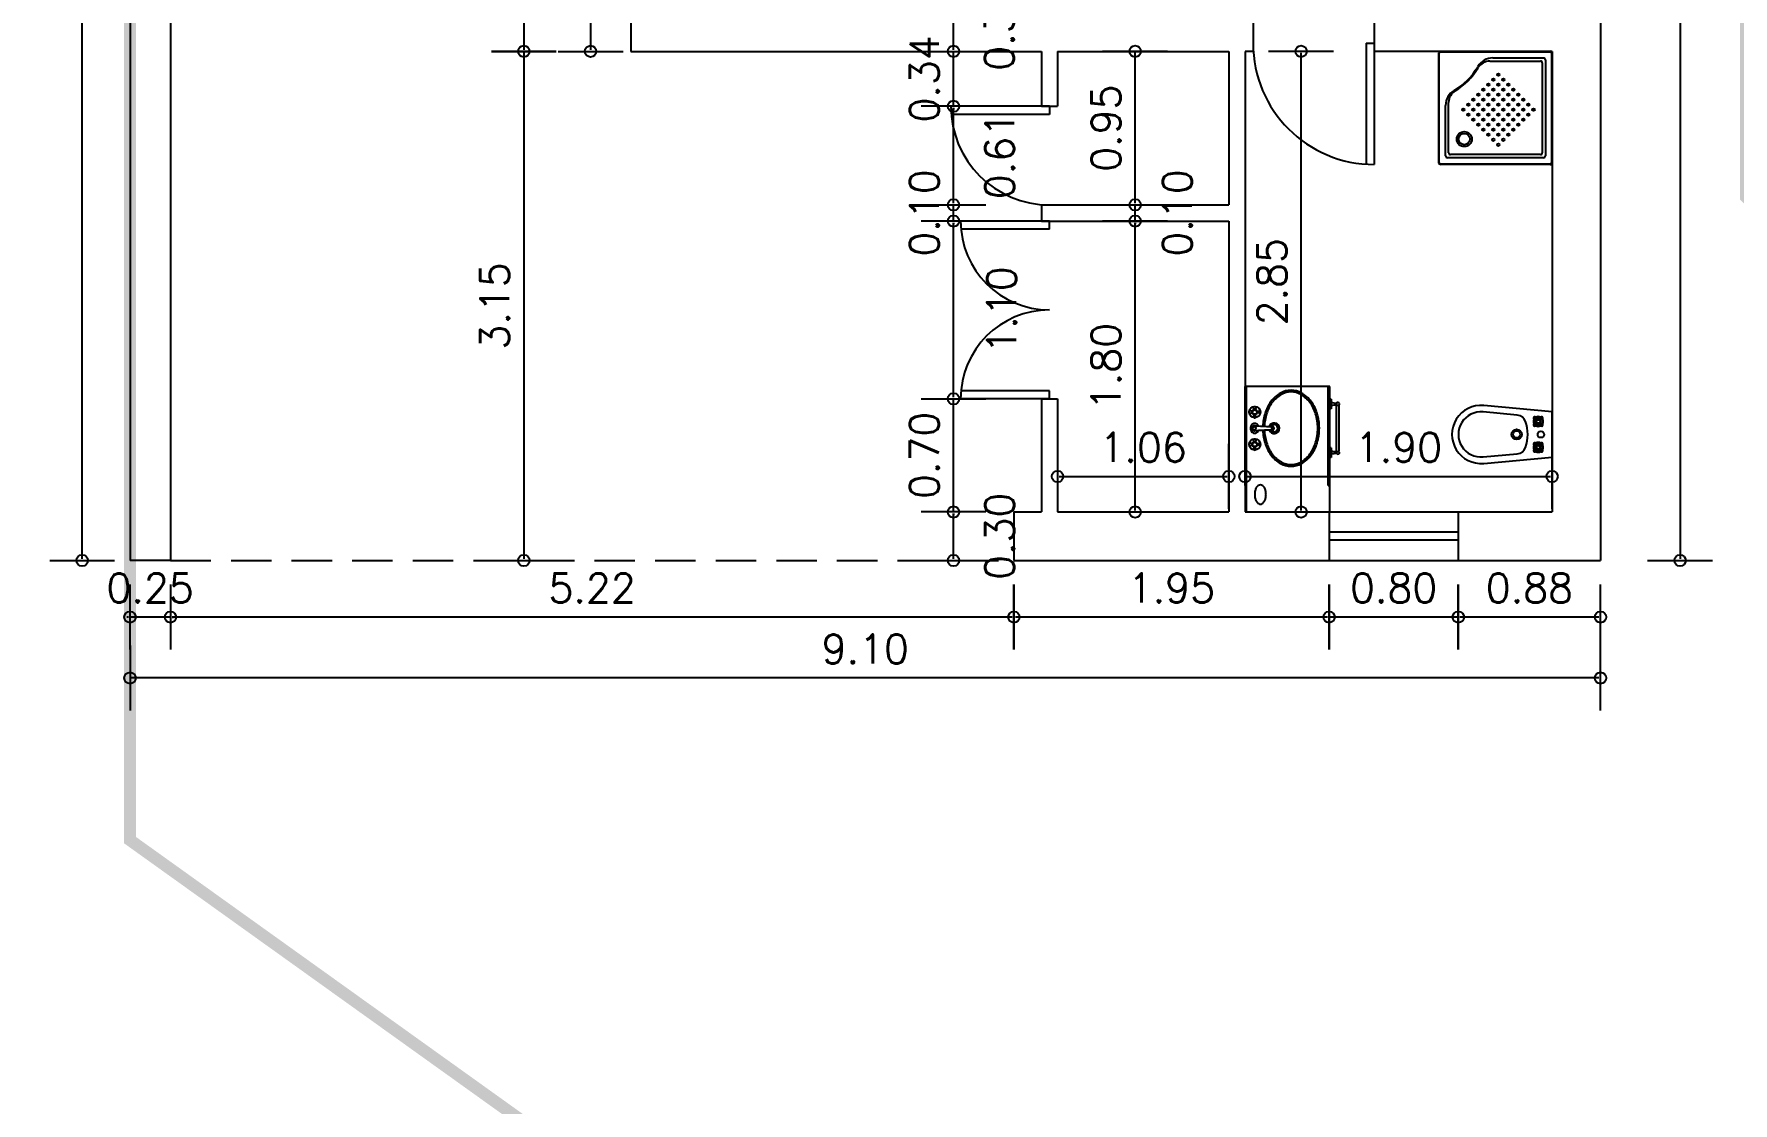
# Model space of a CAD drawing. Header units: inches. Extents: x 195 to 311, y -195 to -148.
# Drawn here: x 262.36 to 272.88, y -171.59 to -164.98 of the extents above; entities that cross this region are included whole.
import ezdxf

# ---------------------------------------------------------------- set-up
doc = ezdxf.new("R2010")
doc.units = ezdxf.units.IN
doc.header["$MEASUREMENT"] = 0
for name, pattern in [('ACAD_ISO04W100', [30.5, 24, -3, 0.5, -3]), ('DASHDOT', [25.4, 12.7, -6.35, 0, -6.35]), ('HIDDEN', [0.375, 0.25, -0.125])]:
    doc.linetypes.add(name, pattern=pattern)
doc.layers.get('0').update_dxf_attribs({"linetype": 'CONTINUOUS'})
doc.layers.get('DEFPOINTS').update_dxf_attribs({"linetype": 'CONTINUOUS'})
for name, color, linetype in [('cotas', 7, 'CONTINUOUS'), ('LIMITE', 1, 'ACAD_ISO04W100'), ('OBJECTOS', 6, 'CONTINUOUS'), ('paredes', 2, 'CONTINUOUS'), ('vão', 1, 'CONTINUOUS')]:
    doc.layers.add(name, color=color, linetype=linetype)
doc.styles.add('ROMANS', font='romans.shx', dxfattribs={"height": 0.18})
doc.dimstyles.new('LIN-100', dxfattribs={"dimtxt": 0.19, "dimasz": 0.01, "dimexe": 0.18, "dimexo": 0, "dimgap": 0.09, "dimtad": 1, "dimtoh": 1, "dimzin": 0, "dimdsep": 46, "dimtxsty": 'ROMANS', "dimblk1": 'COTA', "dimblk2": 'COTA1', "dimsah": 1, "dimcen": 0.09, "dimse1": 1, "dimse2": 1, "dimclrd": 4, "dimclre": 4, "dimadec": 0, "dimazin": 0, "dimtfac": 1, "dimtix": 1, "dimtmove": 2, "dimatfit": 3, "dimldrblk": 'COTA', "dimfxl": 0, "dimtolj": 1, "dimtzin": 0, "dimarcsym": 0})

# ---------------------------------------------------------------- blocks, each defined once
blk = doc.blocks.new('bid')
at = {"layer": 'OBJECTOS'}
for p, q in [((-0.094, -0.065), (-0.101, -0.072)), ((-0.101, -0.099), (-0.094, -0.106)), ((-0.091, -0.068), (-0.098, -0.075)), ((-0.098, -0.096), (-0.091, -0.103)), ((-0.062, -0.075), (-0.069, -0.068)), ((-0.069, -0.103), (-0.062, -0.096)), ((-0.059, -0.072), (-0.066, -0.065)), ((-0.066, -0.106), (-0.059, -0.099)), ((0.059, -0.072), (0.066, -0.065)), ((0.066, -0.106), (0.059, -0.099)), ((0.062, -0.075), (0.069, -0.068)), ((0.069, -0.103), (0.062, -0.096)), ((0.091, -0.068), (0.098, -0.075)), ((0.098, -0.096), (0.091, -0.103)), ((0.094, -0.065), (0.101, -0.072)), ((0.101, -0.099), (0.094, -0.106))]:
    blk.add_line(p, q, dxfattribs=at)
for points in [[(-0.14, 0), (-0.179, -0.423, 1.096946), (0.179, -0.423), (0.14, 0)], [(0.139, -0.427), (0.12, -0.215, 0.293275), (0.08, -0.164, 0.170265), (-0.08, -0.164, 0.293275), (-0.12, -0.215), (-0.139, -0.427, 1.096946)]]:
    blk.add_lwpolyline(points, format="xyb", close=True, dxfattribs=at)
for centre, radius in [((-0.08, -0.085), 0.015), ((-0.08, -0.085), 0.011), ((0, -0.069), 0.0198), ((0.08, -0.085), 0.015), ((0.08, -0.085), 0.011), ((0, -0.219), 0.0316), ((0, -0.219), 0.0216)]:
    blk.add_circle(centre, radius, dxfattribs=at)
for centre, radius, start, end in [((-0.08, -0.085), 0.0305, 149.2108, 210.7892), ((-0.101, -0.064), 0.0075, 356.8103, 273.1897), ((-0.101, -0.107), 0.0075, 86.8103, 3.1897), ((-0.08, -0.085), 0.0255, 147.4537, 212.5463), ((-0.096, -0.07), 0.00533, 200.5622, 249.4378), ((-0.096, -0.101), 0.00533, 110.5622, 159.4378), ((-0.094, -0.074), 0.00412, 187.6495, 262.3505), ((-0.094, -0.096), 0.00412, 97.6495, 172.3505), ((-0.08, -0.085), 0.0305, 59.2108, 120.7892), ((-0.08, -0.085), 0.0255, 57.4537, 122.5463), ((-0.096, -0.07), 0.00533, 20.5622, 69.4378), ((-0.096, -0.101), 0.00533, 290.5622, 339.4378), ((-0.091, -0.072), 0.00412, 7.6495, 82.3505), ((-0.091, -0.099), 0.00412, 277.6495, 352.3505), ((-0.069, -0.072), 0.00412, 97.6495, 172.3505), ((-0.069, -0.099), 0.00412, 187.6495, 262.3505), ((-0.064, -0.07), 0.00533, 110.5622, 159.4378), ((-0.064, -0.101), 0.00533, 200.5622, 249.4378), ((-0.059, -0.064), 0.0075, 266.8103, 183.1897), ((-0.066, -0.074), 0.00412, 277.6495, 352.3505), ((-0.066, -0.096), 0.00412, 7.6495, 82.3505), ((-0.059, -0.107), 0.0075, 176.8103, 93.1897), ((-0.064, -0.07), 0.00533, 290.5622, 339.4378), ((-0.064, -0.101), 0.00533, 20.5622, 69.4378), ((-0.08, -0.085), 0.0255, 327.4537, 32.5463), ((-0.08, -0.085), 0.0305, 329.2108, 30.7892), ((0.08, -0.085), 0.0305, 149.2108, 210.7892), ((0.059, -0.064), 0.0075, 356.8103, 273.1897), ((0.059, -0.107), 0.0075, 86.8103, 3.1897), ((0.08, -0.085), 0.0255, 147.4537, 212.5463), ((0.064, -0.07), 0.00533, 200.5622, 249.4378), ((0.064, -0.101), 0.00533, 110.5622, 159.4378), ((0.066, -0.074), 0.00412, 187.6495, 262.3505), ((0.066, -0.096), 0.00412, 97.6495, 172.3505), ((0.08, -0.085), 0.0305, 59.2108, 120.7892), ((0.08, -0.085), 0.0255, 57.4537, 122.5463), ((0.064, -0.07), 0.00533, 20.5622, 69.4378), ((0.064, -0.101), 0.00533, 290.5622, 339.4378), ((0.069, -0.072), 0.00412, 7.6495, 82.3505), ((0.069, -0.099), 0.00412, 277.6495, 352.3505), ((0.091, -0.072), 0.00412, 97.6495, 172.3505), ((0.091, -0.099), 0.00412, 187.6495, 262.3505), ((0.096, -0.07), 0.00533, 110.5622, 159.4378), ((0.096, -0.101), 0.00533, 200.5622, 249.4378), ((0.101, -0.064), 0.0075, 266.8103, 183.1897), ((0.094, -0.074), 0.00412, 277.6495, 352.3505), ((0.094, -0.096), 0.00412, 7.6495, 82.3505), ((0.101, -0.107), 0.0075, 176.8103, 93.1897), ((0.096, -0.07), 0.00533, 290.5622, 339.4378), ((0.096, -0.101), 0.00533, 20.5622, 69.4378), ((0.08, -0.085), 0.0255, 327.4537, 32.5463), ((0.08, -0.085), 0.0305, 329.2108, 30.7892), ((-0.08, -0.085), 0.0305, 239.2108, 300.7892), ((-0.08, -0.085), 0.0255, 237.4537, 302.5463), ((0.08, -0.085), 0.0305, 239.2108, 300.7892), ((0.08, -0.085), 0.0255, 237.4537, 302.5463)]:
    blk.add_arc(centre, radius, start, end, dxfattribs=at)
blk = doc.blocks.new('COTA')
at = {"color": 4}
blk.add_line((0, -20.1), (0, 20.1), dxfattribs=at)
at = {"color": 2}
blk.add_circle((0, 0), 3.52, dxfattribs=at)
blk = doc.blocks.new('COTA1')
at = {"color": 4}
blk.add_line((0, -20.1), (0, 20.1), dxfattribs=at)
at = {"color": 2}
blk.add_circle((0, 0), 3.52, dxfattribs=at)
blk = doc.blocks.new('*D15')
at = {"layer": 'cotas', "color": 4, "lineweight": -2}
blk.add_line((272.55, -153.998), (272.55, -168.228), dxfattribs=at)
at = {"layer": 'DEFPOINTS', "color": 0}
for p in [(272.058, -153.988), (272.058, -168.238), (272.55, -168.238)]:
    blk.add_point(p, dxfattribs=at)
at = {"layer": 'cotas', "color": 4, "lineweight": -2, "xscale": 0.01, "yscale": 0.01, "zscale": 0.01}
for name, p, rotation in [('COTA', (272.55, -153.988), 90), ('COTA1', (272.55, -168.238), 270)]:
    blk.add_blockref(name, p, dxfattribs=dict(at, rotation=rotation))
at = {"layer": 'cotas', "color": 0, "insert": (272.37, -161.113), "char_height": 0.18, "attachment_point": 5, "rotation": 90, "style": 'ROMANS'}
blk.add_mtext('\\A1;14.25', dxfattribs=at)
blk = doc.blocks.new('*D16')
at = {"layer": 'cotas', "color": 4, "lineweight": -2}
blk.add_line((272.048, -168.588), (271.188, -168.588), dxfattribs=at)
at = {"layer": 'DEFPOINTS', "color": 0}
for p in [(271.178, -168.238), (272.058, -168.238), (271.178, -168.588)]:
    blk.add_point(p, dxfattribs=at)
at = {"layer": 'cotas', "color": 4, "lineweight": -2, "xscale": 0.01, "yscale": 0.01, "zscale": 0.01, "rotation": 180}
blk.add_blockref('COTA1', (271.178, -168.588), dxfattribs=at)
at = {"layer": 'cotas', "color": 4, "lineweight": -2, "xscale": 0.01, "yscale": 0.01, "zscale": 0.01}
blk.add_blockref('COTA', (272.058, -168.588), dxfattribs=at)
at = {"layer": 'cotas', "color": 0, "insert": (271.618, -168.408), "char_height": 0.18, "attachment_point": 5, "style": 'ROMANS'}
blk.add_mtext('\\A1;0.88', dxfattribs=at)
blk = doc.blocks.new('*D17')
at = {"layer": 'cotas', "color": 4, "lineweight": -2}
blk.add_line((271.168, -168.588), (270.388, -168.588), dxfattribs=at)
at = {"layer": 'DEFPOINTS', "color": 0}
for p in [(270.378, -168.238), (271.178, -168.238), (270.378, -168.588)]:
    blk.add_point(p, dxfattribs=at)
at = {"layer": 'cotas', "color": 4, "lineweight": -2, "xscale": 0.01, "yscale": 0.01, "zscale": 0.01, "rotation": 180}
blk.add_blockref('COTA1', (270.378, -168.588), dxfattribs=at)
at = {"layer": 'cotas', "color": 4, "lineweight": -2, "xscale": 0.01, "yscale": 0.01, "zscale": 0.01}
blk.add_blockref('COTA', (271.178, -168.588), dxfattribs=at)
at = {"layer": 'cotas', "color": 0, "insert": (270.778, -168.408), "char_height": 0.18, "attachment_point": 5, "style": 'ROMANS'}
blk.add_mtext('\\A1;0.80', dxfattribs=at)
blk = doc.blocks.new('*D18')
at = {"layer": 'cotas', "color": 4, "lineweight": -2}
blk.add_line((270.368, -168.588), (268.438, -168.588), dxfattribs=at)
at = {"layer": 'DEFPOINTS', "color": 0}
for p in [(268.428, -168.238), (270.378, -168.238), (268.428, -168.588)]:
    blk.add_point(p, dxfattribs=at)
at = {"layer": 'cotas', "color": 4, "lineweight": -2, "xscale": 0.01, "yscale": 0.01, "zscale": 0.01, "rotation": 180}
blk.add_blockref('COTA1', (268.428, -168.588), dxfattribs=at)
at = {"layer": 'cotas', "color": 4, "lineweight": -2, "xscale": 0.01, "yscale": 0.01, "zscale": 0.01}
blk.add_blockref('COTA', (270.378, -168.588), dxfattribs=at)
at = {"layer": 'cotas', "color": 0, "insert": (269.403, -168.408), "char_height": 0.18, "attachment_point": 5, "style": 'ROMANS'}
blk.add_mtext('\\A1;1.95', dxfattribs=at)
blk = doc.blocks.new('*D19')
at = {"layer": 'cotas', "color": 4, "lineweight": -2}
blk.add_line((268.418, -168.588), (263.218, -168.588), dxfattribs=at)
at = {"layer": 'DEFPOINTS', "color": 0}
for p in [(263.208, -168.238), (268.428, -168.238), (263.208, -168.588)]:
    blk.add_point(p, dxfattribs=at)
at = {"layer": 'cotas', "color": 4, "lineweight": -2, "xscale": 0.01, "yscale": 0.01, "zscale": 0.01, "rotation": 180}
blk.add_blockref('COTA1', (263.208, -168.588), dxfattribs=at)
at = {"layer": 'cotas', "color": 4, "lineweight": -2, "xscale": 0.01, "yscale": 0.01, "zscale": 0.01}
blk.add_blockref('COTA', (268.428, -168.588), dxfattribs=at)
at = {"layer": 'cotas', "color": 0, "insert": (265.818, -168.408), "char_height": 0.18, "attachment_point": 5, "style": 'ROMANS'}
blk.add_mtext('\\A1;5.22', dxfattribs=at)
blk = doc.blocks.new('*D20')
at = {"layer": 'cotas', "color": 4, "lineweight": -2}
for p, q in [((262.948, -168.588), (262.938, -168.588)), ((263.208, -168.588), (262.958, -168.588)), ((263.218, -168.588), (263.228, -168.588))]:
    blk.add_line(p, q, dxfattribs=at)
at = {"layer": 'DEFPOINTS', "color": 0}
for p in [(262.958, -168.238), (263.208, -168.238), (262.958, -168.588)]:
    blk.add_point(p, dxfattribs=at)
at = {"layer": 'cotas', "color": 4, "lineweight": -2, "xscale": 0.01, "yscale": 0.01, "zscale": 0.01}
blk.add_blockref('COTA1', (262.958, -168.588), dxfattribs=at)
at = {"layer": 'cotas', "color": 4, "lineweight": -2, "xscale": 0.01, "yscale": 0.01, "zscale": 0.01, "rotation": 180}
blk.add_blockref('COTA', (263.208, -168.588), dxfattribs=at)
at = {"layer": 'cotas', "color": 0, "insert": (263.083, -168.408), "char_height": 0.18, "attachment_point": 5, "style": 'ROMANS'}
blk.add_mtext('\\A1;0.25', dxfattribs=at)
blk = doc.blocks.new('*D21')
at = {"layer": 'cotas', "color": 4, "lineweight": -2}
blk.add_line((262.662, -168.228), (262.662, -153.998), dxfattribs=at)
at = {"layer": 'DEFPOINTS', "color": 0}
for p in [(262.662, -153.988), (262.958, -153.988), (262.958, -168.238)]:
    blk.add_point(p, dxfattribs=at)
at = {"layer": 'cotas', "color": 4, "lineweight": -2, "xscale": 0.01, "yscale": 0.01, "zscale": 0.01}
for name, p, rotation in [('COTA1', (262.662, -153.988), 90), ('COTA', (262.662, -168.238), 270)]:
    blk.add_blockref(name, p, dxfattribs=dict(at, rotation=rotation))
at = {"layer": 'cotas', "color": 0, "insert": (262.482, -161.113), "char_height": 0.18, "attachment_point": 5, "rotation": 90, "style": 'ROMANS'}
blk.add_mtext('\\A1;14.25', dxfattribs=at)
blk = doc.blocks.new('*D23')
at = {"layer": 'cotas', "color": 4, "lineweight": -2}
blk.add_line((272.048, -168.965), (262.968, -168.965), dxfattribs=at)
at = {"layer": 'DEFPOINTS', "color": 0}
for p in [(262.958, -168.238), (272.058, -168.238), (262.958, -168.965)]:
    blk.add_point(p, dxfattribs=at)
at = {"layer": 'cotas', "color": 4, "lineweight": -2, "xscale": 0.01, "yscale": 0.01, "zscale": 0.01, "rotation": 180}
blk.add_blockref('COTA1', (262.958, -168.965), dxfattribs=at)
at = {"layer": 'cotas', "color": 4, "lineweight": -2, "xscale": 0.01, "yscale": 0.01, "zscale": 0.01}
blk.add_blockref('COTA', (272.058, -168.965), dxfattribs=at)
at = {"layer": 'cotas', "color": 0, "insert": (267.508, -168.785), "char_height": 0.18, "attachment_point": 5, "style": 'ROMANS'}
blk.add_mtext('\\A1;9.10', dxfattribs=at)
blk = doc.blocks.new('*D24')
at = {"layer": 'cotas', "color": 4, "lineweight": -2}
blk.add_line((268.054, -168.228), (268.054, -167.948), dxfattribs=at)
at = {"layer": 'DEFPOINTS', "color": 0}
for p in [(268.054, -167.938), (268.428, -167.938), (268.428, -168.238)]:
    blk.add_point(p, dxfattribs=at)
at = {"layer": 'cotas', "color": 4, "lineweight": -2, "xscale": 0.01, "yscale": 0.01, "zscale": 0.01}
for name, p, rotation in [('COTA1', (268.054, -167.938), 90), ('COTA', (268.054, -168.238), 270)]:
    blk.add_blockref(name, p, dxfattribs=dict(at, rotation=rotation))
at = {"layer": 'cotas', "color": 0, "insert": (268.34, -168.088), "char_height": 0.18, "attachment_point": 5, "rotation": 90, "style": 'ROMANS'}
blk.add_mtext('\\A1;0.30', dxfattribs=at)
blk = doc.blocks.new('*D25')
at = {"layer": 'cotas', "color": 4, "lineweight": -2}
for p, q in [((268.054, -167.228), (268.054, -167.218)), ((268.054, -167.938), (268.054, -167.238)), ((268.054, -167.948), (268.054, -167.958))]:
    blk.add_line(p, q, dxfattribs=at)
at = {"layer": 'DEFPOINTS', "color": 0}
for p in [(268.054, -167.238), (268.598, -167.238), (268.428, -167.938)]:
    blk.add_point(p, dxfattribs=at)
at = {"layer": 'cotas', "color": 4, "lineweight": -2, "xscale": 0.01, "yscale": 0.01, "zscale": 0.01}
for name, p, rotation in [('COTA1', (268.054, -167.238), 270), ('COTA', (268.054, -167.938), 90)]:
    blk.add_blockref(name, p, dxfattribs=dict(at, rotation=rotation))
at = {"layer": 'cotas', "color": 0, "insert": (267.874, -167.588), "char_height": 0.18, "attachment_point": 5, "rotation": 90, "style": 'ROMANS'}
blk.add_mtext('\\A1;0.70', dxfattribs=at)
blk = doc.blocks.new('*D26')
at = {"layer": 'cotas', "color": 4, "lineweight": -2}
blk.add_line((268.054, -167.228), (268.054, -166.148), dxfattribs=at)
at = {"layer": 'DEFPOINTS', "color": 0}
for p in [(268.054, -166.138), (268.598, -166.138), (268.598, -167.238)]:
    blk.add_point(p, dxfattribs=at)
at = {"layer": 'cotas', "color": 4, "lineweight": -2, "xscale": 0.01, "yscale": 0.01, "zscale": 0.01}
for name, p, rotation in [('COTA1', (268.054, -166.138), 90), ('COTA', (268.054, -167.238), 270)]:
    blk.add_blockref(name, p, dxfattribs=dict(at, rotation=rotation))
at = {"layer": 'cotas', "color": 0, "insert": (268.352, -166.688), "char_height": 0.18, "attachment_point": 5, "rotation": 90, "style": 'ROMANS'}
blk.add_mtext('\\A1;1.10', dxfattribs=at)
blk = doc.blocks.new('*D27')
at = {"layer": 'cotas', "color": 4, "lineweight": -2}
for p, q in [((268.054, -166.028), (268.054, -166.018)), ((268.054, -166.138), (268.054, -166.038)), ((268.054, -166.148), (268.054, -166.158))]:
    blk.add_line(p, q, dxfattribs=at)
at = {"layer": 'DEFPOINTS', "color": 0}
for p in [(268.054, -166.038), (268.598, -166.038), (268.598, -166.138)]:
    blk.add_point(p, dxfattribs=at)
at = {"layer": 'cotas', "color": 4, "lineweight": -2, "xscale": 0.01, "yscale": 0.01, "zscale": 0.01}
for name, p, rotation in [('COTA1', (268.054, -166.038), 270), ('COTA', (268.054, -166.138), 90)]:
    blk.add_blockref(name, p, dxfattribs=dict(at, rotation=rotation))
at = {"layer": 'cotas', "color": 0, "insert": (267.874, -166.088), "char_height": 0.18, "attachment_point": 5, "rotation": 90, "style": 'ROMANS'}
blk.add_mtext('\\A1;0.10', dxfattribs=at)
blk = doc.blocks.new('*D28')
at = {"layer": 'cotas', "color": 4, "lineweight": -2}
blk.add_line((268.054, -166.028), (268.054, -165.438), dxfattribs=at)
at = {"layer": 'DEFPOINTS', "color": 0}
for p in [(268.054, -165.428), (268.598, -165.428), (268.598, -166.038)]:
    blk.add_point(p, dxfattribs=at)
at = {"layer": 'cotas', "color": 4, "lineweight": -2, "xscale": 0.01, "yscale": 0.01, "zscale": 0.01}
for name, p, rotation in [('COTA1', (268.054, -165.428), 90), ('COTA', (268.054, -166.038), 270)]:
    blk.add_blockref(name, p, dxfattribs=dict(at, rotation=rotation))
at = {"layer": 'cotas', "color": 0, "insert": (268.34, -165.733), "char_height": 0.18, "attachment_point": 5, "rotation": 90, "style": 'ROMANS'}
blk.add_mtext('\\A1;0.61', dxfattribs=at)
blk = doc.blocks.new('*D29')
at = {"layer": 'cotas', "color": 4, "lineweight": -2}
for p, q in [((268.054, -165.078), (268.054, -165.068)), ((268.054, -165.428), (268.054, -165.088)), ((268.054, -165.438), (268.054, -165.448))]:
    blk.add_line(p, q, dxfattribs=at)
at = {"layer": 'DEFPOINTS', "color": 0}
for p in [(268.054, -165.088), (268.598, -165.088), (268.598, -165.428)]:
    blk.add_point(p, dxfattribs=at)
at = {"layer": 'cotas', "color": 4, "lineweight": -2, "xscale": 0.01, "yscale": 0.01, "zscale": 0.01}
for name, p, rotation in [('COTA1', (268.054, -165.088), 270), ('COTA', (268.054, -165.428), 90)]:
    blk.add_blockref(name, p, dxfattribs=dict(at, rotation=rotation))
at = {"layer": 'cotas', "color": 0, "insert": (267.874, -165.258), "char_height": 0.18, "attachment_point": 5, "rotation": 90, "style": 'ROMANS'}
blk.add_mtext('\\A1;0.34', dxfattribs=at)
blk = doc.blocks.new('*D30')
at = {"layer": 'cotas', "color": 4, "lineweight": -2}
blk.add_line((268.054, -165.078), (268.054, -164.798), dxfattribs=at)
at = {"layer": 'DEFPOINTS', "color": 0}
for p in [(268.054, -164.788), (268.598, -164.788), (268.598, -165.088)]:
    blk.add_point(p, dxfattribs=at)
at = {"layer": 'cotas', "color": 4, "lineweight": -2, "xscale": 0.01, "yscale": 0.01, "zscale": 0.01}
for name, p, rotation in [('COTA1', (268.054, -164.788), 90), ('COTA', (268.054, -165.088), 270)]:
    blk.add_blockref(name, p, dxfattribs=dict(at, rotation=rotation))
at = {"layer": 'cotas', "color": 0, "insert": (268.338, -164.938), "char_height": 0.18, "attachment_point": 5, "rotation": 90, "style": 'ROMANS'}
blk.add_mtext('\\A1;0.30', dxfattribs=at)
blk = doc.blocks.new('*D43')
at = {"layer": 'cotas', "color": 4, "lineweight": -2}
blk.add_line((265.808, -163.748), (265.808, -165.078), dxfattribs=at)
at = {"layer": 'DEFPOINTS', "color": 0}
for p in [(266.058, -163.738), (265.808, -165.088), (266.058, -165.088)]:
    blk.add_point(p, dxfattribs=at)
at = {"layer": 'cotas', "color": 4, "lineweight": -2, "xscale": 0.01, "yscale": 0.01, "zscale": 0.01}
for name, p, rotation in [('COTA', (265.808, -163.738), 90), ('COTA1', (265.808, -165.088), 270)]:
    blk.add_blockref(name, p, dxfattribs=dict(at, rotation=rotation))
at = {"layer": 'cotas', "color": 0, "insert": (265.628, -164.413), "char_height": 0.18, "attachment_point": 5, "rotation": 90, "style": 'ROMANS'}
blk.add_mtext('\\A1;1.35', dxfattribs=at)
blk = doc.blocks.new('*D44')
at = {"layer": 'cotas', "color": 4, "lineweight": -2}
blk.add_line((265.395, -165.098), (265.395, -168.228), dxfattribs=at)
at = {"layer": 'DEFPOINTS', "color": 0}
for p in [(265.645, -165.088), (265.395, -168.238), (268.017, -168.238)]:
    blk.add_point(p, dxfattribs=at)
at = {"layer": 'cotas', "color": 4, "lineweight": -2, "xscale": 0.01, "yscale": 0.01, "zscale": 0.01}
for name, p, rotation in [('COTA', (265.395, -165.088), 90), ('COTA1', (265.395, -168.238), 270)]:
    blk.add_blockref(name, p, dxfattribs=dict(at, rotation=rotation))
at = {"layer": 'cotas', "color": 0, "insert": (265.215, -166.663), "char_height": 0.18, "attachment_point": 5, "rotation": 90, "style": 'ROMANS'}
blk.add_mtext('\\A1;3.15', dxfattribs=at)
blk = doc.blocks.new('*D45')
at = {"layer": 'cotas', "color": 4, "lineweight": -2}
blk.add_line((268.708, -167.718), (269.748, -167.718), dxfattribs=at)
at = {"layer": 'DEFPOINTS', "color": 0}
for p in [(269.758, -167.718), (268.698, -167.938), (269.758, -167.938)]:
    blk.add_point(p, dxfattribs=at)
at = {"layer": 'cotas', "color": 4, "lineweight": -2, "xscale": 0.01, "yscale": 0.01, "zscale": 0.01, "rotation": 180}
blk.add_blockref('COTA', (268.698, -167.718), dxfattribs=at)
at = {"layer": 'cotas', "color": 4, "lineweight": -2, "xscale": 0.01, "yscale": 0.01, "zscale": 0.01}
blk.add_blockref('COTA1', (269.758, -167.718), dxfattribs=at)
at = {"layer": 'cotas', "color": 0, "insert": (269.228, -167.538), "char_height": 0.18, "attachment_point": 5, "style": 'ROMANS'}
blk.add_mtext('\\A1;1.06', dxfattribs=at)
blk = doc.blocks.new('*D46')
at = {"layer": 'cotas', "color": 4, "lineweight": -2}
blk.add_line((269.868, -167.718), (271.748, -167.718), dxfattribs=at)
at = {"layer": 'DEFPOINTS', "color": 0}
for p in [(271.758, -167.718), (269.858, -167.938), (271.758, -167.938)]:
    blk.add_point(p, dxfattribs=at)
at = {"layer": 'cotas', "color": 4, "lineweight": -2, "xscale": 0.01, "yscale": 0.01, "zscale": 0.01, "rotation": 180}
blk.add_blockref('COTA', (269.858, -167.718), dxfattribs=at)
at = {"layer": 'cotas', "color": 4, "lineweight": -2, "xscale": 0.01, "yscale": 0.01, "zscale": 0.01}
blk.add_blockref('COTA1', (271.758, -167.718), dxfattribs=at)
at = {"layer": 'cotas', "color": 0, "insert": (270.808, -167.538), "char_height": 0.18, "attachment_point": 5, "style": 'ROMANS'}
blk.add_mtext('\\A1;1.90', dxfattribs=at)
blk = doc.blocks.new('*D47')
at = {"layer": 'cotas', "color": 4, "lineweight": -2}
blk.add_line((269.178, -167.928), (269.178, -166.148), dxfattribs=at)
at = {"layer": 'DEFPOINTS', "color": 0}
for p in [(269.178, -166.138), (269.758, -166.138), (269.758, -167.938)]:
    blk.add_point(p, dxfattribs=at)
at = {"layer": 'cotas', "color": 4, "lineweight": -2, "xscale": 0.01, "yscale": 0.01, "zscale": 0.01}
for name, p, rotation in [('COTA1', (269.178, -166.138), 90), ('COTA', (269.178, -167.938), 270)]:
    blk.add_blockref(name, p, dxfattribs=dict(at, rotation=rotation))
at = {"layer": 'cotas', "color": 0, "insert": (268.998, -167.038), "char_height": 0.18, "attachment_point": 5, "rotation": 90, "style": 'ROMANS'}
blk.add_mtext('\\A1;1.80', dxfattribs=at)
blk = doc.blocks.new('*D48')
at = {"layer": 'cotas', "color": 4, "lineweight": -2}
for p, q in [((269.178, -166.028), (269.178, -166.018)), ((269.178, -166.138), (269.178, -166.038)), ((269.178, -166.148), (269.178, -166.158))]:
    blk.add_line(p, q, dxfattribs=at)
at = {"layer": 'DEFPOINTS', "color": 0}
for p in [(269.178, -166.038), (269.178, -166.038), (269.758, -166.138)]:
    blk.add_point(p, dxfattribs=at)
at = {"layer": 'cotas', "color": 4, "lineweight": -2, "xscale": 0.01, "yscale": 0.01, "zscale": 0.01}
for name, p, rotation in [('COTA1', (269.178, -166.038), 270), ('COTA', (269.178, -166.138), 90)]:
    blk.add_blockref(name, p, dxfattribs=dict(at, rotation=rotation))
at = {"layer": 'cotas', "color": 0, "insert": (269.439, -166.088), "char_height": 0.18, "attachment_point": 5, "rotation": 90, "style": 'ROMANS'}
blk.add_mtext('\\A1;0.10', dxfattribs=at)
blk = doc.blocks.new('*D49')
at = {"layer": 'cotas', "color": 4, "lineweight": -2}
blk.add_line((269.178, -166.028), (269.178, -165.098), dxfattribs=at)
at = {"layer": 'DEFPOINTS', "color": 0}
for p in [(269.178, -165.088), (269.228, -165.088), (269.178, -166.038)]:
    blk.add_point(p, dxfattribs=at)
at = {"layer": 'cotas', "color": 4, "lineweight": -2, "xscale": 0.01, "yscale": 0.01, "zscale": 0.01}
for name, p, rotation in [('COTA1', (269.178, -165.088), 90), ('COTA', (269.178, -166.038), 270)]:
    blk.add_blockref(name, p, dxfattribs=dict(at, rotation=rotation))
at = {"layer": 'cotas', "color": 0, "insert": (268.998, -165.563), "char_height": 0.18, "attachment_point": 5, "rotation": 90, "style": 'ROMANS'}
blk.add_mtext('\\A1;0.95', dxfattribs=at)
blk = doc.blocks.new('*D50')
at = {"layer": 'cotas', "color": 4, "lineweight": -2}
blk.add_line((270.205, -167.928), (270.205, -165.098), dxfattribs=at)
at = {"layer": 'DEFPOINTS', "color": 0}
for p in [(270.205, -165.088), (270.895, -165.088), (270.895, -167.938)]:
    blk.add_point(p, dxfattribs=at)
at = {"layer": 'cotas', "color": 4, "lineweight": -2, "xscale": 0.01, "yscale": 0.01, "zscale": 0.01}
for name, p, rotation in [('COTA1', (270.205, -165.088), 90), ('COTA', (270.205, -167.938), 270)]:
    blk.add_blockref(name, p, dxfattribs=dict(at, rotation=rotation))
at = {"layer": 'cotas', "color": 0, "insert": (270.025, -166.513), "char_height": 0.18, "attachment_point": 5, "rotation": 90, "style": 'ROMANS'}
blk.add_mtext('\\A1;2.85', dxfattribs=at)
blk = doc.blocks.new('*D59')
at = {"layer": 'cotas', "color": 4, "lineweight": -2}
blk.add_line((265.395, -153.998), (265.395, -165.078), dxfattribs=at)
at = {"layer": 'DEFPOINTS', "color": 0}
for p in [(266.058, -153.988), (265.395, -165.088), (266.058, -165.088)]:
    blk.add_point(p, dxfattribs=at)
at = {"layer": 'cotas', "color": 4, "lineweight": -2, "xscale": 0.01, "yscale": 0.01, "zscale": 0.01}
for name, p, rotation in [('COTA', (265.395, -153.988), 90), ('COTA1', (265.395, -165.088), 270)]:
    blk.add_blockref(name, p, dxfattribs=dict(at, rotation=rotation))
at = {"layer": 'cotas', "color": 0, "insert": (265.215, -159.538), "char_height": 0.18, "attachment_point": 5, "rotation": 90, "style": 'ROMANS'}
blk.add_mtext('\\A1;11.10', dxfattribs=at)

msp = doc.modelspace()

# ---------------------------------------------------------------- linework, layer by layer
at = {"layer": 'LIMITE', "linetype": 'DASHDOT', "ltscale": 0.1, "const_width": 0.075}
msp.add_lwpolyline([(271.872, -176.351), (262.958, -169.968), (262.958, -165.988), (262.958, -153.988), (263.208, -150.788), (265.458, -151.388), (272.958, -151.788), (272.958, -165.988), (293.359, -185.746), (291.435, -192.455), (290.87, -194.751)], close=True, dxfattribs=at)
at = {"layer": 'OBJECTOS'}
for p, q in [((271.058, -165.779), (271.058, -165.098)), ((271.06, -165.778), (271.06, -165.098)), ((271.068, -165.088), (271.747, -165.088)), ((271.068, -165.091), (271.747, -165.091)), ((271.374, -165.149), (271.686, -165.149)), ((271.392, -165.129), (271.705, -165.129)), ((271.697, -165.16), (271.697, -165.716)), ((271.717, -165.141), (271.717, -165.735)), ((271.755, -165.098), (271.755, -165.778)), ((271.758, -165.098), (271.758, -165.779)), ((271.099, -165.735), (271.099, -165.423)), ((271.118, -165.716), (271.118, -165.404)), ((271.747, -165.785), (271.068, -165.785)), ((271.747, -165.789), (271.068, -165.789)), ((271.705, -165.747), (271.111, -165.747)), ((271.686, -165.727), (271.13, -165.727)), ((269.858, -167.775), (269.858, -167.162)), ((270.383, -167.162), (269.858, -167.162)), ((269.868, -167.938), (269.868, -167.162)), ((270.373, -167.775), (270.373, -167.162)), ((270.383, -167.938), (270.383, -167.162)), ((270.391, -167.24), (270.383, -167.24)), ((270.391, -167.24), (270.391, -167.3)), ((270.425, -167.277), (270.44, -167.277)), ((270.425, -167.563), (270.425, -167.277)), ((270.44, -167.563), (270.44, -167.277)), ((270.391, -167.3), (270.383, -167.3)), ((270.025, -167.407), (270.015, -167.407)), ((270.025, -167.432), (270.015, -167.432)), ((270.391, -167.54), (270.383, -167.54)), ((270.391, -167.54), (270.391, -167.6)), ((270.425, -167.563), (270.44, -167.563)), ((270.391, -167.6), (270.383, -167.6)), ((270.373, -167.775), (270.383, -167.775))]:
    msp.add_line(p, q, dxfattribs=at)
for points in [[(269.968, -167.432, 0.064197), (269.982, -167.512, 0.084664), (270.018, -167.585, 0.10637), (270.078, -167.638, 0.129253), (270.143, -167.655, 0.129253), (270.208, -167.638, 0.10637), (270.268, -167.585, 0.084664), (270.304, -167.512, 0.073859), (270.318, -167.42, 0.073859), (270.304, -167.328, 0.084664), (270.268, -167.255, 0.10637), (270.208, -167.202, 0.129253), (270.143, -167.185, 0.129253), (270.078, -167.202, 0.10637), (270.018, -167.255, 0.084664), (269.982, -167.328, 0.064197), (269.968, -167.408, 0.073859)], [(269.978, -167.432, 0.064281), (269.991, -167.509, 0.084664), (270.026, -167.579, 0.10637), (270.083, -167.629, 0.129253), (270.143, -167.645, 0.129253), (270.203, -167.629, 0.10637), (270.26, -167.579, 0.084664), (270.295, -167.509, 0.073859), (270.308, -167.42, 0.073859), (270.295, -167.331, 0.084664), (270.26, -167.261, 0.10637), (270.203, -167.211, 0.129253), (270.143, -167.195, 0.129253), (270.083, -167.211, 0.10637), (270.026, -167.261, 0.084664), (269.991, -167.331, 0.064282), (269.978, -167.408, 0.073859)], [(269.905, -167.315, -0.092006), (269.891, -167.313, 0.22555), (269.886, -167.314, 0.545507), (269.886, -167.326, 0.22555), (269.891, -167.326, -0.091872), (269.905, -167.324)], [(269.913, -167.307, 0.092006), (269.911, -167.293, -0.22555), (269.912, -167.288, -0.545507), (269.924, -167.288, -0.22555), (269.925, -167.293, 0.091872), (269.923, -167.307)], [(269.913, -167.333, -0.092006), (269.911, -167.347, 0.22555), (269.912, -167.352, 0.545507), (269.924, -167.352, 0.22555), (269.925, -167.347, -0.091872), (269.923, -167.333)], [(269.931, -167.315, 0.092006), (269.945, -167.313, -0.22555), (269.95, -167.314, -0.545507), (269.95, -167.326, -0.22555), (269.945, -167.326, 0.091872), (269.931, -167.324)], [(269.942, -167.406, 0.074665), (269.937, -167.399, 0.102013), (269.928, -167.392, 0.108254), (269.918, -167.39, 0.108254), (269.908, -167.392, 0.102013), (269.899, -167.399, 0.094273), (269.893, -167.408, 0.089446), (269.891, -167.42, 0.089446), (269.893, -167.432, 0.094273), (269.899, -167.441, 0.102013), (269.908, -167.448, 0.108254), (269.918, -167.45, 0.108254), (269.928, -167.448, 0.102013), (269.937, -167.441, 0.062865), (269.941, -167.435, 0.089446)], [(269.919, -167.404, 0.012114), (269.918, -167.404, 0.095957), (269.912, -167.405, 0.097405), (269.907, -167.409, 0.099526), (269.903, -167.414, 0.101079), (269.902, -167.42, 0.101079), (269.903, -167.426, 0.099526), (269.907, -167.431, 0.097405), (269.912, -167.434, 0.095957), (269.918, -167.436, 0.012114), (269.919, -167.436, 0.097405)], [(269.913, -167.507, 0.092006), (269.911, -167.493, -0.22555), (269.912, -167.488, -0.545507), (269.924, -167.488, -0.22555), (269.925, -167.493, 0.091872), (269.923, -167.507)], [(269.905, -167.515, -0.092006), (269.891, -167.513, 0.22555), (269.886, -167.514, 0.545507), (269.886, -167.526, 0.22555), (269.891, -167.526, -0.091872), (269.905, -167.524)], [(269.913, -167.533, -0.092006), (269.911, -167.547, 0.22555), (269.912, -167.552, 0.545507), (269.924, -167.552, 0.22555), (269.925, -167.547, -0.091872), (269.923, -167.533)], [(269.931, -167.515, 0.092006), (269.945, -167.513, -0.22555), (269.95, -167.514, -0.545507), (269.95, -167.526, -0.22555), (269.945, -167.526, 0.091872), (269.931, -167.524)]]:
    msp.add_lwpolyline(points, format="xyb", dxfattribs=at)
msp.add_lwpolyline([(269.988, -167.83, 0.05934), (269.985, -167.806, 0.072877), (269.978, -167.787, 0.106718), (269.965, -167.774, 0.155603), (269.953, -167.77, 0.155603), (269.941, -167.774, 0.106718), (269.928, -167.787, 0.072877), (269.921, -167.806, 0.05934), (269.918, -167.83, 0.05934), (269.921, -167.854, 0.072877), (269.928, -167.872, 0.106718), (269.941, -167.886, 0.155603), (269.953, -167.89, 0.155603), (269.965, -167.886, 0.106718), (269.978, -167.872, 0.072877), (269.985, -167.854, 0.05934)], format="xyb", close=True, dxfattribs=at)
for centre, radius in [((271.395, -165.263), 0.00772), ((271.426, -165.232), 0.00772), ((271.457, -165.263), 0.00772), ((271.271, -165.387), 0.00772), ((271.302, -165.356), 0.00772), ((271.333, -165.325), 0.00772), ((271.333, -165.387), 0.00772), ((271.364, -165.294), 0.00772), ((271.364, -165.356), 0.00772), ((271.395, -165.325), 0.00772), ((271.395, -165.387), 0.00772), ((271.426, -165.294), 0.00772), ((271.426, -165.356), 0.00772), ((271.457, -165.325), 0.00772), ((271.457, -165.387), 0.00772), ((271.488, -165.294), 0.00772), ((271.488, -165.356), 0.00772), ((271.519, -165.325), 0.00772), ((271.519, -165.387), 0.00772), ((271.55, -165.356), 0.00772), ((271.581, -165.387), 0.00772), ((271.209, -165.449), 0.00772), ((271.209, -165.449), 0.00772), ((271.24, -165.418), 0.00772), ((271.24, -165.48), 0.00772), ((271.271, -165.449), 0.00772), ((271.302, -165.418), 0.00772), ((271.302, -165.48), 0.00772), ((271.333, -165.449), 0.00772), ((271.364, -165.418), 0.00772), ((271.364, -165.48), 0.00772), ((271.395, -165.449), 0.00772), ((271.426, -165.418), 0.00772), ((271.426, -165.48), 0.00772), ((271.457, -165.449), 0.00772), ((271.488, -165.418), 0.00772), ((271.488, -165.48), 0.00772), ((271.519, -165.449), 0.00772), ((271.55, -165.418), 0.00772), ((271.55, -165.48), 0.00772), ((271.581, -165.449), 0.00772), ((271.612, -165.418), 0.00772), ((271.612, -165.48), 0.00772), ((271.643, -165.449), 0.00772), ((271.215, -165.631), 0.0467), ((271.215, -165.631), 0.035), ((271.271, -165.511), 0.00772), ((271.302, -165.542), 0.00772), ((271.333, -165.511), 0.00772), ((271.333, -165.573), 0.00772), ((271.364, -165.542), 0.00772), ((271.364, -165.604), 0.00772), ((271.395, -165.511), 0.00772), ((271.395, -165.573), 0.00772), ((271.426, -165.542), 0.00772), ((271.426, -165.604), 0.00772), ((271.457, -165.511), 0.00772), ((271.457, -165.573), 0.00772), ((271.488, -165.542), 0.00772), ((271.488, -165.604), 0.00772), ((271.519, -165.511), 0.00772), ((271.519, -165.573), 0.00772), ((271.55, -165.542), 0.00772), ((271.581, -165.511), 0.00772), ((271.395, -165.635), 0.00772), ((271.426, -165.666), 0.00772), ((271.457, -165.635), 0.00772), ((269.918, -167.32), 0.035), ((269.918, -167.32), 0.0135), ((269.918, -167.52), 0.035), ((269.915, -167.42), 0.01), ((269.918, -167.52), 0.0135)]:
    msp.add_circle(centre, radius, dxfattribs=at)
for centre, radius, start, end in [((271.068, -165.098), 0.0105, 90, 180), ((271.068, -165.098), 0.00772, 90, 180), ((271.392, -165.237), 0.108, 90, 149.4572), ((271.374, -165.233), 0.0849, 90, 148.7511), ((271.686, -165.16), 0.0116, 360, 90), ((271.705, -165.141), 0.0116, 360, 90), ((271.747, -165.098), 0.0105, 0, 90), ((271.747, -165.098), 0.00772, 360, 90), ((270.94, -164.971), 0.417, 300.5428, 329.4572), ((270.94, -164.971), 0.422, 301.2489, 328.7511), ((271.207, -165.423), 0.108, 120.5428, 180), ((271.203, -165.404), 0.0849, 121.2489, 180), ((271.068, -165.779), 0.0105, 180, 270), ((271.068, -165.778), 0.00772, 180, 270), ((271.111, -165.735), 0.0116, 180, 270), ((271.13, -165.716), 0.0116, 180, 270), ((271.686, -165.716), 0.0116, 270, 0), ((271.705, -165.735), 0.0116, 270, 0), ((271.747, -165.778), 0.00772, 270, 0), ((271.747, -165.779), 0.0105, 270, 0), ((270.438, -167.058), 0.207, 256.8038, 266.1379), ((270.438, -167.482), 0.207, 93.8621, 103.1962), ((270.433, -167.27), 0.01, 23.2314, 221.4096), ((270.433, -167.27), 0.01, 318.5904, 17.2216), ((269.918, -167.32), 0.0165, 105.918, 164.082), ((269.918, -167.32), 0.0165, 195.9198, 254.082), ((269.918, -167.32), 0.0165, 15.918, 74.0802), ((269.918, -167.32), 0.0165, 285.9198, 344.0802), ((270.039, -166.058), 1.351, 264.858, 268.974), ((270.039, -168.782), 1.351, 91.026, 95.142), ((270.038, -167.42), 0.033, 198.8657, 161.1343), ((270.015, -167.42), 0.0125, 238.2871, 121.7129), ((270.015, -167.42), 0.0105, 270, 90), ((270.038, -167.42), 0.023, 212.9207, 147.0793), ((270.025, -167.42), 0.0125, 270, 90), ((269.918, -167.52), 0.0165, 105.918, 164.082), ((269.918, -167.52), 0.0165, 195.9198, 254.082), ((269.918, -167.52), 0.0165, 15.918, 74.0802), ((269.918, -167.52), 0.0165, 285.9198, 344.0802), ((270.438, -167.358), 0.207, 256.8038, 266.1379), ((270.438, -167.782), 0.207, 93.8621, 103.1962), ((270.433, -167.57), 0.01, 138.5904, 17.2216), ((270.433, -167.57), 0.01, 23.2314, 41.4096)]:
    msp.add_arc(centre, radius, start, end, dxfattribs=at)
msp.add_point((271.058, -165.088), dxfattribs=at)
at = {"layer": 'paredes'}
for p, q in [((262.958, -153.988), (262.958, -168.238)), ((263.208, -153.988), (263.208, -168.238)), ((272.058, -153.988), (272.058, -168.238)), ((266.058, -163.738), (266.058, -165.088)), ((269.908, -164.788), (269.908, -165.088)), ((270.658, -164.788), (270.658, -165.088)), ((266.058, -165.088), (268.598, -165.088)), ((268.598, -165.088), (268.598, -165.428)), ((268.698, -165.088), (269.758, -165.088)), ((268.698, -165.088), (268.698, -165.428)), ((269.758, -165.088), (269.758, -166.038)), ((269.908, -165.088), (269.858, -165.088)), ((269.858, -165.088), (269.858, -167.938)), ((270.758, -165.088), (270.658, -165.088)), ((271.758, -165.088), (270.758, -165.088)), ((271.758, -165.088), (271.758, -167.938)), ((268.598, -165.428), (268.698, -165.428)), ((268.598, -166.038), (269.758, -166.038)), ((268.598, -166.038), (268.598, -166.138)), ((268.598, -166.138), (269.758, -166.138)), ((269.758, -166.138), (269.758, -167.938)), ((268.598, -167.238), (268.698, -167.238)), ((268.598, -167.238), (268.598, -167.938)), ((268.698, -167.238), (268.698, -167.938)), ((268.428, -167.938), (268.428, -168.238)), ((268.428, -167.938), (268.598, -167.938)), ((268.698, -167.938), (269.758, -167.938)), ((269.858, -167.938), (270.378, -167.938)), ((270.378, -167.938), (270.378, -168.238)), ((271.178, -167.938), (271.178, -168.238)), ((271.178, -167.938), (271.758, -167.938)), ((263.208, -168.238), (262.958, -168.238)), ((268.428, -168.238), (270.378, -168.238)), ((271.178, -168.238), (272.058, -168.238))]:
    msp.add_line(p, q, dxfattribs=at)
at = {"layer": 'vão'}
for p, q in [((270.608, -165.038), (270.608, -165.786)), ((270.608, -165.038), (270.658, -165.038)), ((270.658, -165.038), (270.658, -165.788)), ((268.648, -165.428), (268.038, -165.428)), ((268.648, -165.478), (268.04, -165.478)), ((268.648, -165.428), (268.648, -165.478)), ((268.648, -166.138), (268.098, -166.138)), ((268.648, -166.188), (268.1, -166.188)), ((268.648, -166.188), (268.648, -166.138)), ((268.648, -167.238), (268.098, -167.238)), ((268.648, -167.188), (268.1, -167.188)), ((268.648, -167.238), (268.648, -167.188)), ((270.378, -167.938), (271.178, -167.938)), ((271.178, -168.063), (270.378, -168.063)), ((271.178, -168.113), (270.378, -168.113)), ((270.378, -168.238), (271.178, -168.238))]:
    msp.add_line(p, q, dxfattribs=at)
at = {"layer": 'vão', "linetype": 'HIDDEN'}
msp.add_line((263.208, -168.238), (268.428, -168.238), dxfattribs=at)
at = {"layer": 'vão'}
for centre, radius, start, end in [((270.658, -165.038), 0.75, 180, 270), ((268.648, -165.428), 0.61, 180, 270), ((268.648, -166.138), 0.55, 180, 270), ((268.648, -167.238), 0.55, 90, 180)]:
    msp.add_arc(centre, radius, start, end, dxfattribs=at)

# ---------------------------------------------------------------- block references
at = {"layer": 'OBJECTOS', "rotation": 270}
msp.add_blockref('bid', (271.758, -167.458), dxfattribs=at)

# ---------------------------------------------------------------- dimensions: what is measured, and where the dimension line sits
at = {"layer": 'cotas'}
for p1, p2, distance, picture, middle in [((262.958, -168.238), (262.958, -153.988), 0.296, '*D21', (262.482, -161.113)), ((266.058, -153.988), (266.058, -165.088), -0.663, '*D59', (265.215, -159.538)), ((272.058, -153.988), (272.058, -168.238), 0.492, '*D15', (272.37, -161.113)), ((270.895, -167.938), (270.895, -165.088), 0.69, '*D50', (270.025, -166.513)), ((269.758, -167.938), (269.758, -166.138), 0.58, '*D47', (268.998, -167.038)), ((272.058, -168.238), (262.958, -168.238), 0.727, '*D23', (267.508, -168.785)), ((272.058, -168.238), (271.178, -168.238), 0.35, '*D16', (271.618, -168.408))]:
    dim = msp.add_aligned_dim(p1=p1, p2=p2, distance=distance, dimstyle='LIN-100', dxfattribs=at)
    dim.commit()
    dim.dimension.update_dxf_attribs({"geometry": picture, "text_midpoint": middle})
for base, p1, p2, angle, picture, middle in [((265.808, -165.088), (266.058, -163.738), (266.058, -165.088), 90, '*D43', (265.628, -164.413)), ((265.395, -168.238), (265.645, -165.088), (268.017, -168.238), 90, '*D44', (265.215, -166.663)), ((268.054, -165.088), (268.598, -165.428), (268.598, -165.088), 270, '*D29', (267.874, -165.258)), ((269.178, -165.088), (269.178, -166.038), (269.228, -165.088), 270, '*D49', (268.998, -165.563)), ((268.054, -166.038), (268.598, -166.138), (268.598, -166.038), 270, '*D27', (267.874, -166.088)), ((268.054, -167.238), (268.428, -167.938), (268.598, -167.238), 270, '*D25', (267.874, -167.588))]:
    dim = msp.add_linear_dim(base=base, p1=p1, p2=p2, angle=angle, dimstyle='LIN-100', dxfattribs=at)
    dim.commit()
    dim.dimension.update_dxf_attribs({"geometry": picture, "text_midpoint": middle})
for base, p1, p2, angle, picture, middle, dimtype in [((268.054, -164.788), (268.598, -165.088), (268.598, -164.788), 270, '*D30', (268.338, -164.938), 160), ((268.054, -165.428), (268.598, -166.038), (268.598, -165.428), 270, '*D28', (268.34, -165.733), 160), ((269.178, -166.038), (269.758, -166.138), (269.178, -166.038), 270, '*D48', (269.439, -166.088), 160), ((268.054, -166.138), (268.598, -167.238), (268.598, -166.138), 270, '*D26', (268.352, -166.688), 160), ((268.054, -167.938), (268.428, -168.238), (268.428, -167.938), 90, '*D24', (268.34, -168.088), 161)]:
    dim = msp.add_linear_dim(base=base, p1=p1, p2=p2, angle=angle, dimstyle='LIN-100', dxfattribs=at)
    dim.commit()
    dim.dimension.update_dxf_attribs({"geometry": picture, "text_midpoint": middle, "dimtype": dimtype})
for base, p1, p2, picture, middle in [((269.758, -167.718), (268.698, -167.938), (269.758, -167.938), '*D45', (269.228, -167.538)), ((271.758, -167.718), (269.858, -167.938), (271.758, -167.938), '*D46', (270.808, -167.538)), ((262.958, -168.588), (263.208, -168.238), (262.958, -168.238), '*D20', (263.083, -168.408)), ((263.208, -168.588), (268.428, -168.238), (263.208, -168.238), '*D19', (265.818, -168.408)), ((268.428, -168.588), (270.378, -168.238), (268.428, -168.238), '*D18', (269.403, -168.408)), ((270.378, -168.588), (271.178, -168.238), (270.378, -168.238), '*D17', (270.778, -168.408))]:
    dim = msp.add_linear_dim(base=base, p1=p1, p2=p2, dimstyle='LIN-100', dxfattribs=at)
    dim.commit()
    dim.dimension.update_dxf_attribs({"geometry": picture, "text_midpoint": middle})

doc.saveas('drawing.dxf')
